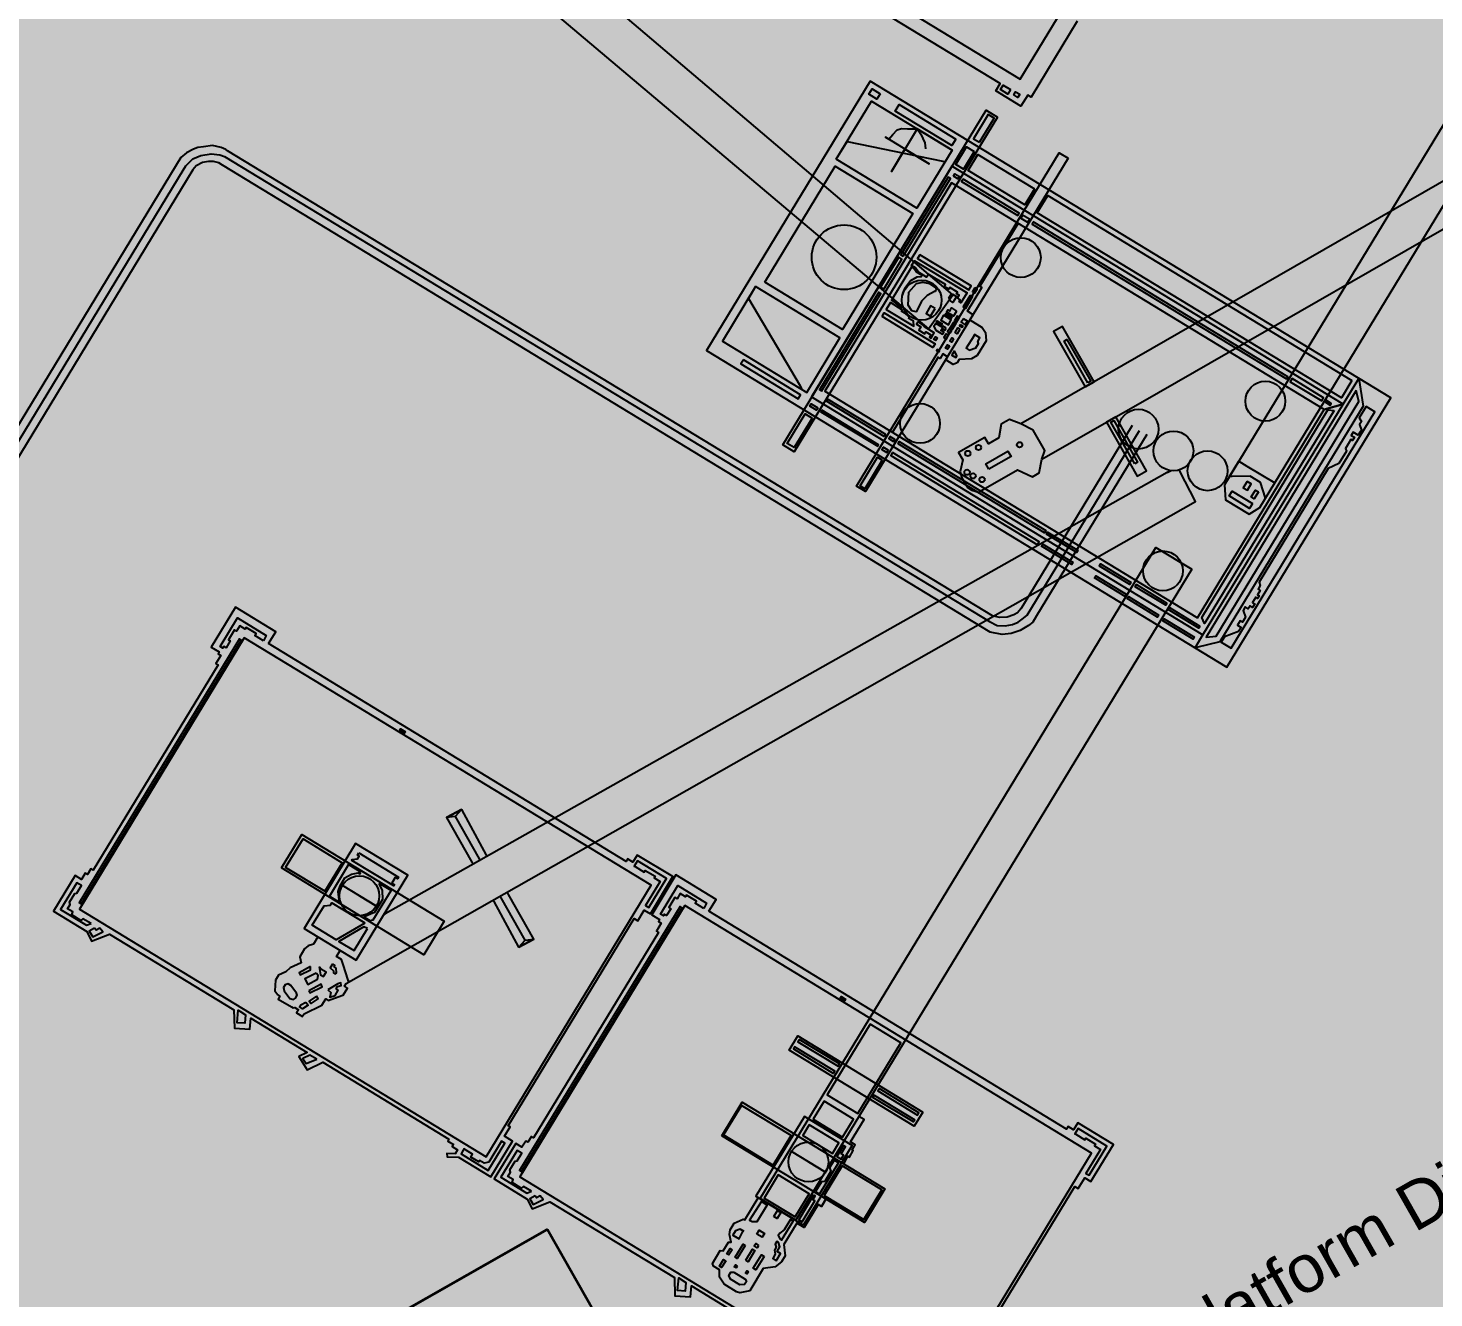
# Model space of a CAD drawing. Header units: millimetres. Extents: x 3191 to 879702, y -27549 to 222194.
# Drawn here: x 241008 to 249908, y 148255 to 156290 of the extents above; entities that cross this region are included whole.
import ezdxf

# ---------------------------------------------------------------- set-up
doc = ezdxf.new("R2010")
doc.units = ezdxf.units.MM
doc.header["$MEASUREMENT"] = 0
for name, color, linetype in [('Granulator', 11, 'Continuous'), ('Grater', 130, 'Continuous'), ('Worker-Walkway', 8, 'Continuous')]:
    doc.layers.add(name, color=color, linetype=linetype)
doc.styles.get("Standard").update_dxf_attribs({"font": 'arial.ttf'})
picture_1 = doc.add_image_def('image4.png', size_in_pixel=(2551, 1418))

msp = doc.modelspace()

# ---------------------------------------------------------------- hatches: boundary and pattern name
at = {"lineweight": 211, "true_color": 0x000000}
h = msp.add_hatch(color=18, dxfattribs=at)
h.dxf.hatch_style = 1
h.paths.add_polyline_path([(215191.27861, 151368.28351), (238441.17067, 110521.71059), (277549.59155, 132782.24554), (254299.69949, 173628.81846)])

# ---------------------------------------------------------------- linework, layer by layer
at = {"layer": 'Granulator'}
for points in [[(247349.99785, 160224.28719), (245443.99604, 157089.8126), (247289.50154, 155967.60321), (249195.50335, 159102.07779)], [(246339.4558, 155954.92134), (245302.47839, 154249.58229), (248597.52408, 152245.94089), (249634.50148, 153951.27994)], [(247227.02065, 155900.95599), (247210.20749, 155873.30627), (247163.92866, 155901.44737), (247180.74182, 155929.09709)], [(246402.71637, 155875.00889), (246381.6139, 155840.30529), (246330.30078, 155871.50761), (246351.40324, 155906.21122)], [(247285.67815, 155871.45278), (247273.55727, 155851.51964), (247247.84681, 155867.15358), (247259.96769, 155887.08672)], [(247145.40643, 155726.59522), (245857.5442, 153608.66889), (245784.98114, 153652.79282), (247072.84336, 155770.71915)], [(246124.57986, 155461.23087), (246347.87843, 155828.45177), (246857.95437, 155518.28634), (246634.6558, 155151.06544)], [(246881.74239, 155588.51298), (246856.3157, 155546.69805), (246496.49654, 155765.49579), (246521.92323, 155807.31072)], [(247030.85447, 155567.78129), (247124.30689, 155721.46648), (247086.80391, 155744.27118), (246993.35148, 155590.58599)], [(247592.38084, 155466.49809), (246309.71159, 153357.11175), (246252.08786, 153392.15141), (247534.75712, 155501.53775)], [(246998.02937, 155509.72825), (246929.86393, 155397.62824), (246881.06485, 155427.30183), (246949.23029, 155539.40185)], [(247379.59219, 155273.31095), (247317.56877, 155171.31167), (246959.15503, 155389.25482), (247021.17844, 155491.2541)], [(245671.21527, 154683.49657), (246116.66596, 155416.05299), (246609.79668, 155116.19156), (246164.34598, 154383.63514)], [(246855.62132, 155416.68782), (245967.72588, 153956.51833), (248445.3905, 152449.90754), (249333.28593, 153910.07702)], [(248410.30172, 152558.19115), (249212.22, 153876.96875), (246853.34324, 155311.34739), (246051.42496, 153992.56979)], [(246547.96475, 154846.93937), (246847.01241, 155338.73182), (246832.55324, 155347.5241), (246533.50558, 154855.73166)], [(246866.25213, 155353.08788), (246875.59759, 155368.45674), (246903.61225, 155351.42166), (246894.2668, 155336.0528)], [(246926.94981, 155335.30009), (246917.48446, 155319.73405), (247272.76974, 155103.69325), (247282.23509, 155119.25929)], [(249389.00307, 154060.66796), (249321.90214, 153950.31856), (247396.96459, 155120.82875), (247464.06553, 155231.17815)], [(247303.55033, 155106.74422), (247292.40846, 155088.42109), (247335.82278, 155062.02184), (247346.96465, 155080.34497)], [(247371.78342, 155063.85819), (247363.49361, 155050.22536), (248974.14065, 154070.82799), (248982.43046, 154084.46081)], [(246653.80531, 154855.55096), (246639.09093, 154831.35274), (246962.90391, 154634.44952), (246977.61829, 154658.64774)], [(246424.51504, 154637.81595), (246540.23087, 154828.11396), (246519.89763, 154840.47814), (246404.18179, 154650.18013)], [(245613.70954, 154654.74292), (245403.39327, 154308.87178), (245936.94568, 153984.43085), (246147.26195, 154330.30198)], [(246031.23015, 153992.96937), (246406.62045, 154610.30948), (246393.01438, 154618.58302), (246017.62407, 154001.24291)], [(246972.24165, 154598.15989), (246928.34404, 154525.96902), (246943.75745, 154516.59648), (246987.65506, 154588.78735)], [(247001.64799, 154646.51947), (246985.87953, 154620.58778), (246999.5415, 154612.28026), (247015.30996, 154638.21194)], [(246413.82976, 154465.85791), (246427.87583, 154488.95707), (246750.58949, 154292.72232), (246736.54343, 154269.62316)], [(246795.93686, 154418.07276), (246790.92033, 154409.82293), (246757.93437, 154429.88094), (246762.95089, 154438.13076)], [(246803.81109, 154473.17844), (246785.31777, 154442.76563), (246834.09556, 154413.10498), (246852.58888, 154443.51779)], [(246855.69507, 154463.09513), (246849.34087, 154452.64547), (246814.15584, 154474.04068), (246820.51004, 154484.49034)], [(246881.07111, 154421.5705), (246856.57755, 154381.29014), (246843.60631, 154389.17765), (246868.09987, 154429.45801)], [(246891.21271, 154470.20688), (246871.89728, 154438.4421), (246886.08451, 154429.81518), (246905.39994, 154461.57995)], [(246907.97081, 154413.55444), (246904.13504, 154407.24641), (246921.2999, 154396.80885), (246925.13567, 154403.11689)], [(246929.50752, 154451.33956), (246915.86964, 154428.91167), (246941.09167, 154413.57474), (246954.72955, 154436.00263)], [(246764.42454, 154328.99623), (246754.40921, 154312.52573), (246742.84915, 154319.55514), (246752.86448, 154336.02564)], [(246820.5379, 154355.80689), (246806.07167, 154332.01674), (246821.20515, 154322.81442), (246835.67139, 154346.60456)], [(246838.20913, 154384.86773), (246829.33234, 154370.26958), (246844.73599, 154360.90297), (246853.61279, 154375.50112)], [(246867.20047, 154323.62304), (246854.84083, 154303.29725), (246843.28077, 154310.32666), (246855.64041, 154330.65244)], [(246906.18164, 154385.36131), (246888.70799, 154356.62538), (246876.09698, 154364.29385), (246893.57063, 154393.02977)], [(246762.587, 154258.11159), (246757.8989, 154250.40187), (246773.66278, 154240.81622), (246778.35088, 154248.52594)], [(246840.48786, 154278.90392), (246827.70231, 154257.87772), (246814.74083, 154265.7593), (246827.52638, 154286.7855)], [(245535.94522, 154190.77326), (245520.55314, 154165.46055), (245883.38586, 153944.83033), (245898.77794, 153970.14304)], [(249010.1852, 154072.03085), (248998.25929, 154052.41834), (249197.57249, 153931.22057), (249209.49841, 153950.83308)], [(249414.6022, 153996.19109), (248465.75089, 152435.77793), (248529.17607, 152442.63585), (249431.88659, 153927.16917)], [(246007.90622, 153886.41797), (245998.8355, 153871.50091), (245956.36211, 153897.328), (245965.43283, 153912.24507)], [(246436.76998, 153720.41445), (246428.41658, 153706.67704), (246063.4429, 153928.60912), (246071.79631, 153942.34654)], [(249275.80523, 153870.96429), (248455.30257, 152521.62415), (248438.35616, 152561.03146), (249236.65485, 153873.85652)], [(249227.75531, 153933.01568), (249221.46106, 153922.66461), (249250.86783, 153904.78303), (249257.16208, 153915.1341)], [(245970.78123, 153822.31095), (245857.53899, 153636.08084), (245814.16148, 153662.4577), (245927.40372, 153848.68781)], [(246032.92152, 153871.90428), (246027.20644, 153862.50567), (246386.39876, 153644.0891), (246392.11383, 153653.4877)], [(246464.38991, 153705.59927), (246456.47649, 153692.58542), (246487.55352, 153673.68819), (246495.46694, 153686.70205)], [(246420.45652, 153638.23421), (246411.66365, 153623.77409), (246444.18646, 153603.99772), (246452.97933, 153618.45784)], [(246515.06058, 153659.97151), (246523.41346, 153673.70807), (247450.40841, 153110.02379), (247442.05552, 153096.28723)], [(246414.44746, 153556.71997), (246304.09951, 153375.2496), (246275.19093, 153392.82824), (246385.53889, 153574.29861)], [(246480.13366, 153603.65127), (246469.30604, 153585.84494), (247398.4583, 153020.84885), (247409.28592, 153038.65518)], [(248760.1676, 153282.28325), (248741.29478, 153251.24635), (248612.4199, 153329.6122), (248631.29272, 153360.6491)], [(248724.92335, 153421.4434), (248700.72728, 153381.65227), (248726.97959, 153365.68885), (248751.17566, 153405.47997)], [(248796.69997, 153354.90615), (248770.56825, 153311.93178), (248751.47574, 153323.5415), (248777.60746, 153366.51586)], [(247655.07126, 152984.34598), (247647.2251, 152971.44275), (247454.54999, 153088.60404), (247462.39615, 153101.50728)], [(248374.66698, 152866.53721), (245869.13782, 148746.12272), (245642.76011, 148883.7778), (248148.28926, 153004.19228)], [(247623.85909, 152908.29042), (247616.01293, 152895.38718), (247423.33782, 153012.54848), (247431.18398, 153025.45171)], [(247990.72368, 152782.01412), (247982.87752, 152769.11088), (247790.20242, 152886.27218), (247798.04858, 152899.17541)], [(247960.14949, 152707.12029), (247952.30333, 152694.21706), (247759.62823, 152811.37835), (247767.47439, 152824.28159)], [(248217.5708, 152651.15444), (248209.72464, 152638.25121), (248017.04953, 152755.4125), (248024.89569, 152768.31574)], [(248166.77981, 152575.95721), (248158.93365, 152563.05397), (247966.25854, 152680.21527), (247974.1047, 152693.1185)], [(248391.8428, 152435.7871), (248383.99664, 152422.88387), (248191.32154, 152540.04516), (248199.1677, 152552.9484)], [(248426.86162, 152506.21521), (248419.01546, 152493.31197), (248226.34036, 152610.47326), (248234.18652, 152623.3765)], [(241343.28576, 150746.20839), (242359.56225, 152417.5042), (242346.6651, 152425.34666), (241330.3886, 150754.05085)], [(242376.7311, 152431.6414), (241332.33598, 150714.1037), (243907.79647, 149148.02549), (244952.19159, 150865.56319)], [(242611.50702, 150975.28274), (242740.34935, 151187.16764), (243642.64099, 150638.50488), (243513.79866, 150426.61998)], [(242638.3644, 150978.34148), (242748.40321, 151159.30347), (242995.69257, 151008.9325), (242885.65376, 150827.97052)], [(243085.65344, 150392.10767), (243411.34658, 150929.26874), (243081.16098, 151130.047), (242755.46784, 150592.88592)], [(244131.62773, 149052.00997), (245147.90423, 150723.30579), (245135.00707, 150731.14825), (244118.73058, 149059.85244)], [(245165.07308, 150737.44299), (244120.67796, 149019.90529), (246696.13844, 147453.82708), (247740.53356, 149171.36478)], [(246338.99729, 149987.90542), (246066.90949, 149540.44923), (246261.04866, 149422.39767), (246533.13646, 149869.85386)], [(246673.23792, 149430.69733), (246618.35814, 149340.44595), (245826.30113, 149822.07758), (245881.18092, 149912.32895)], [(245889.64258, 149890.67939), (245880.79862, 149876.13526), (246135.65938, 149721.1603), (246144.50333, 149735.70444)], [(246107.13907, 149675.22117), (246115.20211, 149688.48107), (245860.769, 149843.19598), (245852.70597, 149829.93608)], [(246620.83059, 149381.60836), (246612.50638, 149367.91895), (246356.36264, 149523.67405), (246364.68686, 149537.36346)], [(246394.77634, 149579.41854), (246386.45265, 149565.72999), (246639.29889, 149411.98001), (246647.62258, 149425.66856)], [(245399.849, 149281.08433), (245528.69132, 149492.96923), (246430.98296, 148944.30647), (246302.14063, 148732.42157)], [(245524.19423, 149473.06816), (245410.59489, 149286.25079), (245724.09618, 149095.61788), (245837.69552, 149282.43524)], [(246046.83684, 149499.6425), (245977.38429, 149385.4258), (246163.39886, 149272.31463), (246232.85141, 149386.53132)], [(245916.81888, 148714.22661), (246224.39613, 149220.04622), (245922.56306, 149403.58395), (245614.98581, 148897.76435)], [(245953.1363, 149350.365), (245911.77693, 149282.34833), (246099.50169, 149168.19724), (246140.86106, 149236.2139)], [(246162.10317, 149089.8817), (246048.51948, 148903.09005), (246298.34062, 148751.17957), (246411.92432, 148937.97121)], [(245757.40584, 149032.96859), (245668.10561, 148886.11181), (245863.41286, 148767.34997), (245952.71308, 148914.20675)], [(245728.8388, 148770.36022), (245751.78043, 148808.08839), (245772.25387, 148795.63896), (245749.31224, 148757.9108)], [(245621.19358, 148658.26432), (245636.26923, 148683.05665), (245669.40381, 148662.90828), (245654.32816, 148638.11595)], [(245464.43072, 148559.40299), (245444.43864, 148526.52544), (245431.77749, 148534.22439), (245451.76958, 148567.10194)], [(245548.09347, 148587.15463), (245497.6222, 148504.15318), (245484.42249, 148512.17961), (245534.89376, 148595.18107)], [(245550.87274, 148492.81262), (245593.64276, 148563.14915), (245608.72833, 148553.97596), (245565.95831, 148483.63943)], [(245632.29171, 148587.26534), (245623.27886, 148572.44343), (245605.22985, 148583.41862), (245614.24271, 148598.24052)], [(245424.15495, 148490.1344), (245398.10008, 148447.28642), (245384.89992, 148455.31313), (245410.95479, 148498.16111)], [(245497.33147, 148456.34233), (245489.9576, 148444.21578), (245478.91259, 148450.932), (245486.28646, 148463.05854)], [(245667.23261, 148517.29349), (245615.28604, 148431.86587), (245598.31461, 148442.18581), (245650.26118, 148527.61343)], [(245568.10822, 148419.21133), (245560.89751, 148407.35312), (245550.6608, 148413.57783), (245557.8715, 148425.43604)]]:
    msp.add_lwpolyline(points, close=True, dxfattribs=at)
for points in [[(252601.60791, 160010.56117), (250739.5303, 156948.32119), (250707.64056, 156967.71261), (250694.48984, 156946.08587), (250675.63701, 156957.54984), (250505.79769, 156678.24421), (250522.85501, 156667.87204), (250516.02871, 156656.64599), (250549.69447, 156636.17462), (248581.8921, 153400.06723), (248587.51549, 153305.03192), (248737.37367, 153213.90662), (248805.66286, 153256.09933), (250777.29373, 156498.50278), (250822.04823, 156471.2886), (251003.81211, 156770.2045), (250959.03453, 156797.43272), (252803.91987, 159831.39953)], [(243402.13935, 157543.15377), (243238.30108, 157315.97232), (246708.69914, 154386.86586), (246861.15496, 154602.11418), (243402.13935, 157543.15377)], [(247649.22437, 156334.63373), (247357.1497, 155854.30856), (247336.58133, 155866.81571), (247293.57203, 155796.08569), (247133.52345, 155893.40754), (247161.67501, 155939.70359), (245481.09489, 156961.62566)], [(246857.95437, 155518.28634), (246636.91193, 155652.69715), (246473.43046, 155383.84719), (246559.24732, 155524.97547), (246713.22883, 155431.34286), (246436.86321, 155599.39443), (246456.4445, 155587.4875), (246482.35928, 155618.07528), (246509.33882, 155647.40615), (246537.9684, 155654.38965), (246575.30655, 155653.63866), (246636.73316, 155652.40317), (246658.71662, 155619.38373), (246685.00409, 155564.37118), (246689.87069, 155527.26219)], [(246124.57986, 155461.23087), (246192.31351, 155572.6208), (246798.28829, 155447.9196), (246813.2889, 155444.83268)], [(247997.36845, 153774.70727), (247306.97384, 152639.33354), (247292.81569, 152616.05006), (247272.13625, 152590.26753), (247248.95714, 152577.94524), (247205.38826, 152562.13091), (247156.84325, 152560.66385), (247113.54402, 152570.10907), (242271.32846, 155514.54884), (242259.93876, 155521.47466), (242231.05021, 155534.95105), (242176.28098, 155547.40062), (242119.27228, 155539.35478), (242081.81695, 155534.81754), (242054.86736, 155523.94836), (242011.72648, 155501.32003), (241974.87248, 155471.4786), (241945.95042, 155423.91545), (240153.28881, 152475.83207)], [(240199.45985, 152447.75653), (240199.45985, 152447.75653), (241989.76098, 155391.95805), (242005.54196, 155417.91031), (242051.26466, 155463.57373), (242100.80391, 155484.00704), (242167.76341, 155495.42811), (242221.99745, 155488.51903), (242251.75259, 155478.54235), (247093.77251, 152534.22155), (247141.94321, 152510.34591), (247194.01767, 152507.51313), (247239.37635, 152515.40824), (247274.90225, 152530.65401), (247310.1699, 152555.46529), (247333.3453, 152574.88963), (248044.78243, 153744.86838)], [(248090.46865, 153718.89958), (247392.86594, 152571.67193), (247367.74368, 152530.35766), (247341.04308, 152510.31849), (247288.1298, 152478.16469), (247231.89907, 152459.63726), (247174.81997, 152453.23244), (247098.6628, 152467.13597), (242239.1595, 155422.08802), (242215.05276, 155436.74678), (242180.84279, 155445.3493), (242149.93814, 155445.13924), (242111.54443, 155438.81696), (242072.21375, 155418.38338), (242051.45559, 155394.30213), (242015.20241, 155334.68274), (240243.45976, 152421.0012)], [(246970.45988, 154443.73125), (246990.52546, 154476.72968), (246954.34905, 154498.72772), (247045.64692, 154648.86968), (247034.10195, 154655.88991), (247276.28472, 155054.16642)], [(246667.31677, 154724.18059), (246629.71397, 154747.04599), (246614.88255, 154769.16861), (246600.75433, 154777.75965), (246473.29556, 154568.15005), (246537.02113, 154521.65668), (246544.1741, 154533.41995)], [(246950.15394, 154612.52449), (246913.57807, 154552.37443), (246901.82282, 154559.52253), (246909.22015, 154571.68765), (246890.9795, 154582.77937), (246901.41813, 154599.946), (246885.87961, 154609.39461), (246892.04405, 154619.53221), (246843.67129, 154648.94657), (246837.0137, 154637.99796), (246808.17433, 154655.53452), (246815.32821, 154667.29928), (246707.0569, 154733.13657), (246696.00991, 154714.96947), (246644.94998, 154746.01783), (246625.84448, 154773.84192), (246601.46535, 154788.66631), (246619.31591, 154818.02206), (246952.24322, 154615.57663), (246945.49804, 154604.48399)], [(247177.95996, 154784.97108), (246970.45988, 154443.73125), (247048.08559, 154396.52883), (247068.40852, 154363.07704), (247073.05988, 154311.28284), (247017.21081, 154219.43745), (246980.43652, 154197.35192), (246902.71899, 154193.38382), (246890.34527, 154173.03488), (246864.89635, 154162.1433), (246816.95822, 154191.29338)], [(246667.31677, 154724.18059), (246662.68913, 154716.57032), (246634.53266, 154714.33217), (246595.20456, 154690.29428), (246562.09913, 154649.07145), (246551.38942, 154631.45903), (246543.02447, 154611.27), (246540.24107, 154594.59887), (246541.65306, 154593.74028)], [(246749.90879, 154625.30248), (246700.50341, 154597.23468), (246663.20657, 154561.50452), (246638.76182, 154510.4708), (246629.18804, 154494.72644), (246602.80698, 154500.58348), (246578.71746, 154536.7989), (246584.34815, 154618.4434), (246632.56666, 154675.08957), (246671.92475, 154681.70967), (246713.73775, 154673.65669), (246749.80649, 154651.72412), (246758.00182, 154635.65772), (246752.65307, 154626.86154), (246751.22015, 154624.50507), (246749.90879, 154625.30248)], [(245613.70954, 154654.74292), (245568.31297, 154580.08695), (245895.76143, 154025.77301), (245904.72473, 154008.50922), (245908.12808, 154001.95417)], [(246882.51434, 154586.81595), (246862.8705, 154554.51108), (246846.52103, 154564.45281), (246836.96446, 154585.26088), (246849.29335, 154605.53608), (246859.58329, 154607.23956), (246885.2556, 154591.62882), (246882.51434, 154586.81595)], [(246468.02673, 154554.68358), (246440.90005, 154510.07299), (246616.21431, 154403.46843), (246612.49956, 154434.78291), (246583.64466, 154452.3289), (246585.54322, 154461.35911), (246558.83381, 154485.38842), (246538.06714, 154498.01616), (246542.85377, 154505.88791), (246468.02673, 154554.68358)], [(246749.73325, 154515.43047), (246721.53403, 154532.57777), (246692.54577, 154484.90575), (246720.9637, 154467.62546), (246749.73325, 154515.43047)], [(246885.55952, 154499.5647), (246866.16225, 154467.66533), (246821.97823, 154494.53262), (246829.95108, 154507.6442), (246842.51729, 154500.00298), (246854.68144, 154520.00728), (246885.55952, 154499.5647)], [(246640.6496, 154429.59754), (246632.67102, 154416.47653), (246660.43282, 154399.59521), (246647.93346, 154379.03967), (246685.31356, 154356.3097), (246692.09523, 154367.46234), (246722.47976, 154348.98621), (246713.83651, 154334.77214), (246724.54791, 154328.25878), (246744.75946, 154361.49726), (246682.02247, 154399.64618), (246662.69845, 154418.58571), (246641.71307, 154431.34644), (246640.6496, 154429.59754)], [(246819.51144, 154392.1649), (246798.70351, 154404.81773), (246794.26511, 154397.51865), (246753.99965, 154422.00315), (246742.16392, 154402.53895), (246754.87521, 154378.70051), (246796.76168, 154353.23031), (246804.40611, 154365.8018), (246786.7058, 154376.56495), (246794.67813, 154389.67568), (246811.97297, 154379.15909), (246819.78161, 154392.00062)], [(246994.11362, 154341.20759), (246947.29409, 154264.21154), (246965.43626, 154253.1797), (247007.23171, 154266.18549), (247024.28727, 154294.23386), (247019.62321, 154307.61632), (247034.00344, 154331.26501), (246999.91772, 154351.99175), (246988.21284, 154332.74274)], [(246871.7074, 154247.64864), (246855.32015, 154220.69934), (246880.60917, 154205.32167), (246886.96337, 154215.77133), (246871.7074, 154247.64864)], [(246816.95822, 154191.29338), (246828.6631, 154210.54239), (246799.08389, 154228.52883), (246781.69364, 154199.93008), (246768.49926, 154207.95328), (246479.31421, 153732.38019)], [(249333.28593, 153910.07702), (249212.22, 153876.96875), (249333.28593, 153910.07702), (249432.88844, 154073.87619), (249459.93926, 153897.384), (248553.49617, 152406.71236), (248404.64948, 152370.81699), (248395.7079, 152368.66066), (248447.57534, 152453.95815)], [(249478.63201, 153895.95088), (249434.61904, 153823.57028), (249449.1869, 153801.24821), (249437.23276, 153781.58929), (249448.85303, 153746.37124), (249439.61566, 153731.18011), (249428.74833, 153713.30848), (249396.59118, 153732.86251), (249384.63704, 153713.20359), (249405.18184, 153700.71077), (249393.2277, 153681.05185), (249382.50865, 153687.56986), (249366.75093, 153661.65584), (249366.75093, 153661.65584), (249347.18964, 153629.48674), (249353.71837, 153612.05308), (249306.44522, 153534.31104), (249238.65621, 153503.31606), (248800.70035, 152783.08511), (248808.82198, 152762.23469), (248794.69422, 152739.00118), (248807.19968, 152731.3969), (248790.89856, 152704.58924), (248800.7243, 152698.61444), (248800.7243, 152698.61444), (248790.40038, 152681.63645), (248779.68133, 152688.15446), (248760.12003, 152655.98535), (248773.5188, 152647.83787), (248759.3913, 152624.6048), (248744.20613, 152633.83855), (248732.79514, 152615.07284), (248713.14344, 152627.02259), (248699.55934, 152604.68316), (248715.80234, 152562.9819), (248695.6979, 152529.91957), (248681.40583, 152538.61025), (248664.5613, 152510.90894), (248686.89251, 152497.32986), (248671.6782, 152472.30949), (248581.99017, 152437.49488), (248561.88547, 152404.43212), (248624.41317, 152366.41047), (249534.01368, 153862.27456), (249478.63201, 153895.95088)], [(248805.66286, 153256.09933), (248841.68773, 153315.34326), (248809.77641, 153414.79979), (248743.73582, 153454.95755), (248631.05857, 153453.44844), (248614.21481, 153453.22285), (248673.06092, 153549.99697), (248724.23839, 153518.87713), (248900.33787, 153411.7951)], [(242755.46784, 150592.88592), (242842.57047, 150539.92082), (242814.46999, 150493.70879), (242781.59796, 150483.23509), (242757.83765, 150462.70793), (242727.78645, 150413.28787), (242737.30059, 150374.21945), (242666.36984, 150342.88866), (242638.94229, 150317.25799), (242593.93987, 150296.1092), (242575.15774, 150265.22145), (242568.96682, 150198.47185), (242588.39153, 150171.99316), (242602.38888, 150163.48169), (242591.87101, 150146.18476), (242675.03042, 150095.61744), (242685.32259, 150089.359), (242696.25541, 150093.42881), (242720.54493, 150078.65892), (242708.02369, 150058.06737), (242745.07461, 150035.53755), (242750.08332, 150043.77451), (242755.59248, 150052.83449), (242868.07166, 150107.97919), (242891.8625, 150147.10391), (242907.91784, 150137.34102), (242993.47044, 150167.67893), (243002.54706, 150170.8976), (243029.22019, 150214.76233), (243010.02526, 150226.43432), (243021.0441, 150244.55512), (248398.84349, 153294.66452), (248298.63516, 153486.41907), (248294.8564, 153493.64995)], [(248218.88081, 153477.59139), (248232.27565, 153484.40096), (248242.30812, 153489.5012), (248218.88081, 153477.59139), (243432.81412, 150778.64321), (243422.10806, 150772.60587)], [(242530.14021, 152396.13427), (242575.42866, 152470.61243), (242320.80347, 152625.44414), (242167.49314, 152373.3209), (242217.45941, 152342.93756), (242210.51248, 152331.51315), (242228.11919, 152320.80692), (242196.85596, 152269.39363), (242210.18032, 152261.29139), (241419.84459, 150961.56162), (241405.86809, 150970.06041), (241383.66254, 150933.54275), (241370.19799, 150941.73024), (241346.3545, 150902.51894), (241306.55929, 150926.71749), (241169.78165, 150701.78274), (241379.66518, 150574.1574), (241409.66899, 150511.61478), (241523.46697, 150557.21726), (242310.81845, 150078.44696), (242313.63704, 149961.41711), (242412.73108, 149956.00583), (242418.4762, 150025.20014), (242774.59905, 149808.65004), (242722.06477, 149783.08845), (242775.46217, 149697.09545), (242873.72348, 149745.71498), (243672.5219, 149259.98405), (243664.79354, 149247.27454), (243700.57303, 149225.51786), (243692.64136, 149212.474), (243726.90497, 149191.63909), (243711.96486, 149167.06966), (243659.31928, 149167.91991), (243661.1445, 149147.69836), (243731.7427, 149146.31818), (243937.84164, 149020.99417), (244074.70686, 149246.07294), (244023.46294, 149277.23319), (244059.61499, 149336.68626), (244048.09263, 149343.69273), (244845.39719, 150654.88292), (244867.67663, 150641.3353), (244908.91871, 150709.15907), (244947.45179, 150685.72799), (245090.16867, 150920.42998), (244864.82204, 151057.45808), (244837.22828, 151012.07934), (244803.57244, 151032.54468), (244793.48465, 151015.95502), (242530.14021, 152396.13427)], [(242497.36001, 152412.95409), (242442.86874, 152446.08898), (242450.7342, 152459.02396), (242388.54642, 152496.83892), (242382.36634, 152486.6756), (242348.19367, 152507.45521), (242327.7809, 152473.88582), (242314.23516, 152482.12267), (242275.84411, 152418.98748), (242287.54258, 152411.87391), (242261.32454, 152368.7576), (242247.7788, 152376.99445), (242241.22442, 152366.21558), (242223.06052, 152377.26064), (242332.98934, 152558.04173), (242514.93495, 152447.4048), (242497.36001, 152412.95409)], [(243396.58837, 151837.32388), (243391.18607, 151828.43966), (243360.59836, 151847.03934), (243366.00066, 151855.92357), (243396.58837, 151837.32388)], [(243752.746, 151346.46395), (243656.38416, 151294.25273), (243816.82986, 151012.58904), (243824.32849, 150999.42513)], [(243656.38416, 151294.25273), (243752.746, 151346.46395), (243907.23583, 151057.08523), (243911.7114, 151048.70191)], [(243752.746, 151346.46395), (243712.52323, 151301.69887), (243656.38416, 151294.25273)], [(243712.52323, 151301.69887), (243864.46165, 151032.50769), (243868.93614, 151024.58018)], [(243101.49062, 151070.52602), (243353.16702, 150917.4874), (243346.45677, 150906.4522), (243331.74828, 150915.39609), (243309.87741, 150879.42882), (243327.44597, 150868.74579), (243322.97264, 150861.38928), (243056.99634, 151023.12334), (243060.22687, 151028.43604), (243094.13117, 151033.57312), (243103.82381, 151049.51295), (243092.79211, 151056.22107), (243101.49062, 151070.52602)], [(243115.02378, 150949.20853), (243036.57925, 150996.90884), (242915.29587, 150797.45484)], [(242915.29587, 150797.45484), (242970.04356, 150764.16403), (242976.47856, 150774.74657), (242970.989, 150826.41047), (242983.34093, 150862.61274), (243014.15584, 150913.28875), (243055.069, 150936.51664), (243098.11212, 150944.82985), (243108.69221, 150938.39634), (243115.20123, 150949.10062)], [(244851.55697, 150984.50014), (244909.00414, 150949.56784), (244915.33019, 150959.97121), (244976.73896, 150922.62995), (244970.41291, 150912.22659), (245009.04093, 150888.73777), (244916.85789, 150737.14011), (244937.1623, 150724.79347), (245049.52927, 150909.58417), (244866.29359, 151021.00556), (244845.80835, 150987.31701), (244851.55697, 150984.50014)], [(241406.41806, 150623.51163), (241355.39507, 150654.53754), (241341.61044, 150643.9301), (241284.28793, 150678.7866), (241290.47134, 150697.46859), (241257.63932, 150717.43299), (241273.92544, 150744.21598), (241269.84136, 150758.7841), (241303.56099, 150814.237), (241316.4715, 150816.31275), (241345.40189, 150863.88961), (241315.79593, 150881.89231), (241212.7202, 150712.38131), (241377.1283, 150612.40853), (241406.41806, 150623.51163)], [(243105.25167, 150799.46902), (243212.9532, 150733.97819), (242997.55013, 150864.95984)], [(243140.013, 150662.69427), (243172.12502, 150643.16769), (243191.94632, 150646.2515), (243305.71143, 150833.34148), (243233.52383, 150877.2371), (243230.86726, 150872.86829), (243248.52342, 150833.61888), (243251.00766, 150775.78548), (243200.68861, 150693.03436), (243134.77488, 150666.23174), (243140.013, 150662.69427)], [(245318.48219, 150701.93586), (245363.77064, 150776.41401), (245109.14545, 150931.24573), (244955.83511, 150679.12249), (245005.80138, 150648.73915), (244998.85446, 150637.31474), (245016.46117, 150626.6085), (244985.19793, 150575.19522), (244998.5223, 150567.09297), (244208.18656, 149267.36321), (244194.21006, 149275.862), (244172.00451, 149239.34434), (244158.53996, 149247.53183), (244134.69647, 149208.32053), (244094.90126, 149232.51908), (243958.12362, 149007.58433), (244168.00715, 148879.95899), (244198.01097, 148817.41637), (244311.80894, 148863.01885), (245099.16043, 148384.24855), (245101.97901, 148267.2187), (245201.07305, 148261.80742), (245206.81818, 148331.00173), (245562.94103, 148114.45163)], [(245285.70199, 150718.75568), (245231.21071, 150751.89057), (245239.07618, 150764.82555), (245176.8884, 150802.64051), (245170.70832, 150792.47719), (245136.53565, 150813.2568), (245116.12287, 150779.6874), (245102.57713, 150787.92426), (245064.18608, 150724.78907), (245075.88455, 150717.6755), (245049.66651, 150674.55918), (245036.12078, 150682.79604), (245029.5664, 150672.01717), (245011.40249, 150683.06222), (245121.33131, 150863.84332), (245303.27692, 150753.20638), (245285.70199, 150718.75568)], [(243422.10806, 150772.60587), (243267.64668, 150685.3681), (243261.28573, 150681.77552)], [(244210.30402, 150525.43949), (244113.94218, 150473.22827), (243959.45236, 150762.607), (243954.97678, 150770.99031)], [(244154.16496, 150517.99335), (244002.22653, 150787.18453), (243997.75204, 150795.11204)], [(244113.94218, 150473.22827), (244210.30402, 150525.43949), (244049.85832, 150807.10318), (244042.35969, 150820.26709)], [(243139.03463, 150627.06449), (242957.38211, 150521.0334), (242806.58407, 150612.73022), (242881.90652, 150736.60014), (242922.20882, 150740.95863), (242930.6472, 150754.83578), (243139.50329, 150627.83521)], [(246836.43461, 147649.49432), (247633.73916, 148960.6845), (247656.01861, 148947.13689), (247697.26068, 149014.96066), (247735.79377, 148991.52958), (247878.51065, 149226.23157), (247653.16402, 149363.25967), (247625.57025, 149317.88093), (247591.91441, 149338.34627), (247581.82662, 149321.75661), (245318.48219, 150701.93586)], [(241428.9353, 150593.85133), (241395.38239, 150576.27498), (241417.28546, 150539.219), (241480.9006, 150572.17876), (241462.19163, 150593.91255), (241438.34496, 150581.65564), (241428.9353, 150593.85133)], [(243155.57817, 150593.3873), (243133.9221, 150602.33191), (242975.97419, 150510.39969), (243071.79607, 150452.13261), (243155.57817, 150593.3873)], [(244113.94218, 150473.22827), (244154.16496, 150517.99335), (244210.30402, 150525.43949)], [(243033.9754, 150264.47693), (243036.25366, 150257.334), (243037.37522, 150253.81759), (243033.9754, 150264.47693), (243002.22359, 150364.02736), (242992.16618, 150395.56002), (242960.03009, 150415.10124), (242983.73379, 150454.08265)], [(242796.50673, 150352.88453), (242724.36174, 150312.13794), (242729.57303, 150299.37859), (242796.04792, 150331.72791), (242796.50673, 150352.88453)], [(242850.2855, 150349.51682), (242859.48104, 150298.79701), (242877.59481, 150287.78244), (242880.85037, 150293.13629), (242894.12282, 150314.96322), (242865.30518, 150332.48656), (242850.2855, 150349.51682)], [(242935.17945, 150366.71677), (242921.1558, 150343.65448), (242941.77764, 150323.78133), (242940.70722, 150310.89258), (242949.35265, 150305.6355), (242960.37475, 150310.77952), (242958.66598, 150342.28101), (242945.90369, 150350.04147), (242950.66217, 150357.86692), (242935.17945, 150366.71677)], [(242706.87863, 150182.30435), (242670.48176, 150230.94972), (242653.60305, 150241.21328), (242635.8871, 150236.19047), (242625.36924, 150218.89353), (242629.61704, 150197.13076), (242665.02863, 150149.64818), (242688.04471, 150142.98611), (242699.99704, 150151.51364), (242711.26611, 150170.04595), (242706.87863, 150182.30435)], [(242830.7009, 150308.96407), (242760.57633, 150274.32122), (242778.78681, 150238.42674), (242839.89265, 150271.22018), (242843.5899, 150294.92041), (242830.7009, 150308.96407)], [(242785.72451, 150196.97701), (242790.9358, 150184.21766), (242869.84591, 150223.10753), (242863.8288, 150239.17754), (242785.72451, 150196.97701)], [(242905.84079, 150203.47687), (242923.67011, 150186.43029), (242917.3787, 150157.53652), (242951.82575, 150168.74465), (242971.60983, 150201.28014), (242957.61248, 150209.79161), (242966.87817, 150225.0293), (242990.80313, 150231.9167), (242987.68451, 150249.04486), (242968.14324, 150242.875), (242905.84079, 150203.47687)], [(242834.69723, 150164.37716), (242787.89032, 150131.91451), (242799.2941, 150118.21148), (242843.52442, 150148.29057), (242834.69723, 150164.37716)], [(246184.93034, 150143.12547), (246179.52805, 150134.24125), (246148.94034, 150152.84093), (246154.34263, 150161.72515), (246184.93034, 150143.12547)], [(242348.22742, 150068.50278), (242384.36137, 150046.53056), (242379.59913, 149992.34851), (242330.55515, 149995.35126), (242338.2986, 150075.91537), (242348.22742, 150068.50278)], [(242765.37848, 150126.42366), (242781.0434, 150106.74404), (242745.86597, 150084.13373), (242726.92882, 150095.64897), (242734.6921, 150108.41592), (242765.37848, 150126.42366)], [(242835.00903, 149765.7769), (242792.5454, 149791.59806), (242746.89206, 149768.85817), (242768.73796, 149738.00788), (242835.00903, 149765.7769)], [(246182.25833, 149125.36684), (246198.18631, 149151.56086), (246207.20039, 149146.07961), (246231.74504, 149186.44398), (246224.87723, 149190.62013), (246244.72178, 149223.25507), (246214.24498, 149241.78731), (246299.88981, 149382.63268), (246267.98275, 149402.03463)], [(243763.09103, 149189.55008), (243748.54868, 149165.63477), (243921.3764, 149060.54221), (244026.20477, 149232.93545), (244005.28637, 149245.65545), (243924.39273, 149112.62353), (243894.36415, 149106.99685), (243865.97462, 149124.25987), (243860.52071, 149115.29077), (243810.2164, 149145.87967), (243821.72944, 149164.81319), (243766.59002, 149198.3422), (243763.65507, 149193.51559), (243763.09103, 149189.55008)], [(247639.89895, 149290.30173), (247697.34612, 149255.36943), (247703.67216, 149265.7728), (247765.08093, 149228.43154), (247758.75489, 149218.02817), (247797.38291, 149194.53936), (247705.19986, 149042.9417), (247725.50427, 149030.59506), (247837.87124, 149215.38576), (247654.63556, 149326.80715), (247634.15032, 149293.11859), (247639.89895, 149290.30173)], [(244194.76004, 148929.31322), (244143.73704, 148960.33913), (244129.95242, 148949.73169), (244072.62991, 148984.58819), (244078.81332, 149003.27018), (244045.98129, 149023.23458), (244062.26741, 149050.01757), (244058.18334, 149064.58569), (244091.90297, 149120.03859), (244104.81347, 149122.11433), (244133.74386, 149169.69119), (244104.1379, 149187.6939), (244001.06217, 149018.1829), (244165.47028, 148918.21012), (244194.76004, 148929.31322)], [(245948.19725, 149115.0364), (246055.89879, 149049.54557), (245840.49572, 149180.52722)], [(246170.4183, 149221.193), (246126.81263, 149149.48222), (246154.71328, 149132.51647), (246169.85774, 149157.42197), (246154.40529, 149166.81825), (246182.86651, 149213.62354), (246170.4183, 149221.193)], [(246111.85392, 149126.81589), (246082.08736, 149077.86391), (246090.39675, 149055.75333), (246050.96882, 148990.91297), (246030.01481, 148988.36175), (245992.93693, 148927.38611), (246018.26232, 148911.98632), (246138.37381, 149109.51311), (246111.85392, 149126.81589)], [(246182.25833, 149125.36684), (246169.02181, 149103.59901)], [(244217.27728, 148899.65292), (244183.72437, 148882.07657), (244205.62743, 148845.02059), (244269.24258, 148877.98035), (244250.53361, 148899.71414), (244226.68694, 148887.45723), (244217.27728, 148899.65292)], [(245980.64685, 148904.2737), (245886.64653, 148749.68748), (245908.10881, 148736.63676), (245988.00937, 148868.03552), (245975.99015, 148875.34413), (245990.87344, 148899.82011), (245980.64685, 148904.2737)], [(246049.70065, 148865.76429), (246030.37845, 148833.98837), (246058.65038, 148880.48238), (246030.37845, 148833.98837), (246010.63301, 148845.99512), (245921.33278, 148699.13834), (245874.11567, 148727.84997), (245792.12624, 148593.01601), (245800.39445, 148521.52429), (245777.41633, 148483.73611), (245736.54287, 148450.36047), (245661.94423, 148439.84445), (245576.56058, 148299.42858), (245513.75647, 148287.03549), (245492.5943, 148292.84502), (245414.04242, 148340.61061), (245384.24834, 148386.37182), (245384.8698, 148431.87252), (245347.52563, 148454.58065), (245340.0562, 148473.23886), (245389.66784, 148554.82663), (245408.60787, 148552.13212), (245442.29101, 148607.52501), (245458.65631, 148606.39731), (245449.31235, 148656.78111), (245451.63658, 148684.77688), (245477.48657, 148727.28794), (245535.80888, 148753.5821), (245545.25239, 148747.83972), (245630.63259, 148888.2499)], [(245683.53698, 148843.38655), (245649.86384, 148863.86241), (245575.12596, 148747.62928), (245591.82812, 148737.47309), (245622.54402, 148737.6206), (245685.96141, 148841.91231), (245683.53698, 148843.38655)], [(245847.75494, 148741.95583), (245834.01622, 148750.31003), (245795.01524, 148686.1718), (245765.95572, 148665.08339), (245756.94286, 148650.26149), (245768.96485, 148626.34077), (245777.85471, 148620.93505), (245850.44865, 148740.31785), (245847.75494, 148741.95583)], [(245540.50734, 148674.92071), (245516.26262, 148689.66336), (245485.701, 148679.4546), (245469.15005, 148652.2361), (245509.01935, 148627.9925), (245534.58091, 148678.52443)], [(245744.71675, 148489.37223), (245772.24639, 148534.64552), (245749.07925, 148548.73292), (245767.26917, 148578.64678), (245759.26266, 148604.92396), (245747.94837, 148611.80392), (245737.95285, 148595.366), (245744.80877, 148575.69284), (245733.33795, 148556.82875), (245738.4861, 148531.91977), (245721.93516, 148504.70128), (245744.71675, 148489.37223)], [(245136.5694, 148374.30437), (245172.70335, 148352.33215), (245167.94111, 148298.1501), (245118.89712, 148301.15285), (245126.64058, 148381.71696), (245136.5694, 148374.30437)], [(245474.74724, 148416.90547), (245548.0204, 148372.34976), (245554.91036, 148358.19387), (245543.60324, 148339.59898), (245514.11694, 148337.2265), (245454.31322, 148373.59177), (245443.47492, 148396.42516), (245456.74789, 148418.25294), (245474.74724, 148416.90547)]]:
    msp.add_lwpolyline(points, dxfattribs=at)
for centre, radius in [((246173.51929, 154840.04652), 204.8819), ((247292.41913, 154837.7704), 126.05026), ((246665.1892, 154568.69053), 126.05026), ((248840.51801, 153929.46015), 126.05026), ((246654.54618, 153788.77006), 126.05026), ((248037.6248, 153752.49119), 126.05026), ((248258.88059, 153614.45728), 126.05026), ((248474.68463, 153488.89975), 126.05026), ((248192.23261, 152855.50082), 126.05026), ((243105.25167, 150799.46902), 126.05026), ((245948.19725, 149115.0364), 126.05026)]:
    msp.add_circle(centre, radius, dxfattribs=at)
at = {"layer": 'Grater'}
for points in [[(250382.32777, 155559.1411), (247756.52279, 154052.31361), (247555.81319, 154402.07114), (247499.45087, 154369.72742), (247699.70213, 154020.76859), (247756.52279, 154052.31361), (247699.70213, 154020.76859), (247291.86666, 153786.73077), (247220.01791, 153813.38803), (247198.22577, 153800.88253), (247168.96368, 153784.09038), (247154.46057, 153697.26893), (247088.52437, 153659.4312), (247065.31733, 153699.8719), (246898.73964, 153604.2807), (246925.60418, 153557.46642), (246908.72665, 153483.41218), (246917.91765, 153447.67762), (246953.94348, 153384.89883), (246982.80751, 153365.40725), (247024.73409, 153352.70788), (247270.93322, 153493.99012), (247365.93243, 153451.62742), (247409.01487, 153476.35043), (247425.46509, 153562.90874), (247834.09194, 153797.40071), (248030.07806, 153455.87434), (248088.56362, 153489.43648), (247893.18514, 153829.90398), (247834.69958, 153796.34184), (248050.05384, 153919.92365), (250512.92409, 155333.25046)], [(247425.46509, 153562.90874), (247444.7182, 153616.86086), (247370.68004, 153745.88012), (247291.86666, 153786.73077)]]:
    msp.add_lwpolyline(points, dxfattribs=at)
for points in [[(247717.88754, 154045.55069), (247566.76135, 154308.90393), (247584.19121, 154318.90612), (247735.3174, 154055.55288)], [(248014.36346, 153532.93444), (247863.23727, 153796.28768), (247880.66713, 153806.28987), (248031.79332, 153542.93663)], [(247089.53286, 153499.03327), (247070.17029, 153532.77458), (247211.19191, 153613.70034), (247230.55448, 153579.95903)]]:
    msp.add_lwpolyline(points, close=True, dxfattribs=at)
for centre in [(246957.12103, 153598.58781), (247024.60556, 153636.23131), (247284.82381, 153653.46395), (246952.33386, 153479.36471), (246990.29151, 153456.45667), (247047.41755, 153433.51333)]:
    msp.add_circle(centre, 17.00898, dxfattribs=at)
at = {"layer": 'Worker-Walkway'}
for points in [[(243929.81233, 147313.84698), (242503.68905, 146502.09681), (242001.12077, 147385.03389), (244291.5406, 148688.74213), (244794.10888, 147805.80506)], [(243428.81054, 148194.03197), (244295.27934, 148687.22649), (246579.45751, 144674.26806)]]:
    msp.add_lwpolyline(points, dxfattribs=at)

# ---------------------------------------------------------------- texts
at = {"insert": (248178.06696, 148096.06057), "char_height": 300, "attachment_point": 1, "rotation": 29.648556086}
msp.add_mtext('Platform Digital\\PScale', dxfattribs=at)

# ---------------------------------------------------------------- pictures from other files: only their frames are drawn
image = msp.add_image(picture_1, insert=(87169.1633, 55416.4542), size_in_units=(300035.65989, 166777.95599))
image.dxf.flags = 7

doc.saveas('drawing.dxf')
